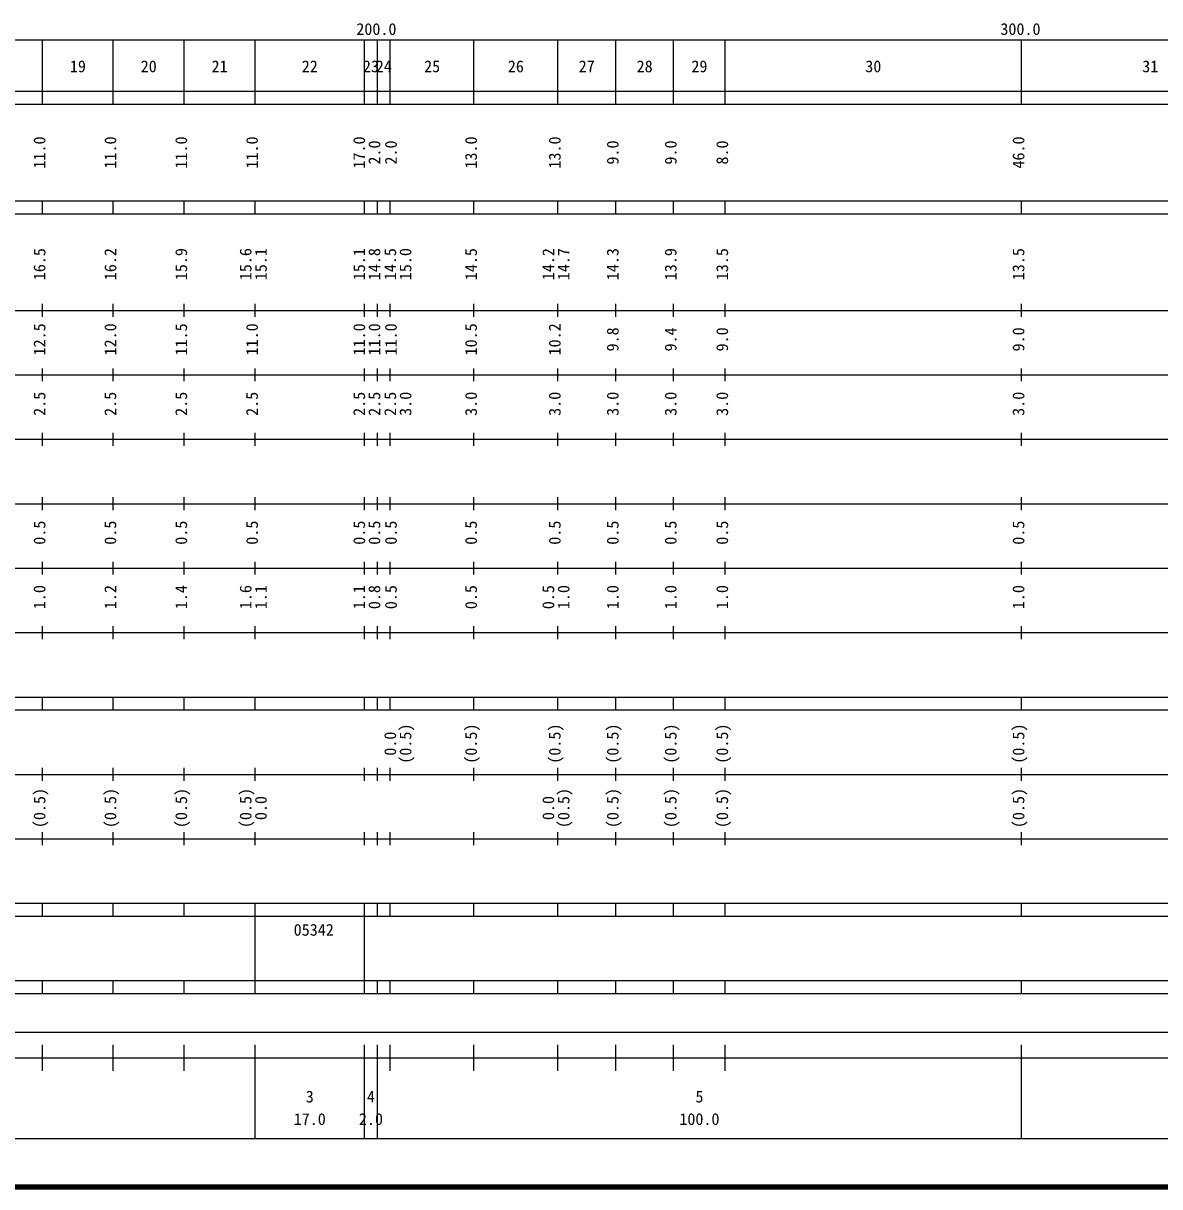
# Model space of a CAD drawing. Units: millimetres on the paper, enlarged 1000 times. Extents: x 40000 to 680000, y 20000 to 380000.
# Drawn here: x 213016 to 389472, y 20000 to 200558 of the extents above; entities that cross this region are included whole.
import ezdxf
from ezdxf.enums import TextEntityAlignment as Align

# ---------------------------------------------------------------- set-up
doc = ezdxf.new("R2010")
doc.units = ezdxf.units.MM
doc.header["$LTSCALE"] = 1000
doc.layers.add('M-TTL', color=2, linetype='Continuous', lineweight=140)
doc.layers.add('M-TTL-BAND', color=7, linetype='Continuous', lineweight=25)
doc.styles.add('ＭＳ ゴシック', font='')
doc.styles.get('ＭＳ ゴシック').set_extended_font_data('MS Gothic')

msp = doc.modelspace()

# ---------------------------------------------------------------- linework, layer by layer
at = {"layer": 'M-TTL'}
msp.add_line((40000, 20000), (680000, 20000), dxfattribs=at)
at = {"layer": 'M-TTL-BAND'}
for p, q in [((68000, 198000), (579000, 198000)), ((216000, 188000), (216000, 198000)), ((227000, 188000), (227000, 198000)), ((238000, 188000), (238000, 198000)), ((249000, 188000), (249000, 198000)), ((266000, 188000), (266000, 198000)), ((268000, 188000), (268000, 198000)), ((270000, 188000), (270000, 198000)), ((283000, 188000), (283000, 198000)), ((296000, 188000), (296000, 198000)), ((305000, 188000), (305000, 198000)), ((314000, 188000), (314000, 198000)), ((322000, 188000), (322000, 198000)), ((368000, 188000), (368000, 198000)), ((40000, 190000), (579000, 190000)), ((40000, 188000), (579000, 188000)), ((40000, 173000), (579000, 173000)), ((216000, 171000), (216000, 173000)), ((227000, 171000), (227000, 173000)), ((238000, 171000), (238000, 173000)), ((249000, 171000), (249000, 173000)), ((266000, 171000), (266000, 173000)), ((268000, 171000), (268000, 173000)), ((270000, 171000), (270000, 173000)), ((283000, 171000), (283000, 173000)), ((296000, 171000), (296000, 173000)), ((305000, 171000), (305000, 173000)), ((314000, 171000), (314000, 173000)), ((322000, 171000), (322000, 173000)), ((368000, 171000), (368000, 173000)), ((40000, 171000), (579000, 171000)), ((40000, 156000), (579000, 156000)), ((216000, 155000), (216000, 157000)), ((227000, 155000), (227000, 157000)), ((238000, 155000), (238000, 157000)), ((249000, 155000), (249000, 157000)), ((266000, 155000), (266000, 157000)), ((268000, 155000), (268000, 157000)), ((270000, 155000), (270000, 157000)), ((283000, 155000), (283000, 157000)), ((296000, 155000), (296000, 157000)), ((305000, 155000), (305000, 157000)), ((314000, 155000), (314000, 157000)), ((322000, 155000), (322000, 157000)), ((368000, 155000), (368000, 157000)), ((216000, 145000), (216000, 147000)), ((227000, 145000), (227000, 147000)), ((238000, 145000), (238000, 147000)), ((249000, 145000), (249000, 147000)), ((266000, 145000), (266000, 147000)), ((268000, 145000), (268000, 147000)), ((270000, 145000), (270000, 147000)), ((283000, 145000), (283000, 147000)), ((296000, 145000), (296000, 147000)), ((305000, 145000), (305000, 147000)), ((314000, 145000), (314000, 147000)), ((322000, 145000), (322000, 147000)), ((368000, 145000), (368000, 147000)), ((46000, 146000), (579000, 146000)), ((52000, 136000), (579000, 136000)), ((216000, 135000), (216000, 137000)), ((227000, 135000), (227000, 137000)), ((238000, 135000), (238000, 137000)), ((249000, 135000), (249000, 137000)), ((266000, 135000), (266000, 137000)), ((268000, 135000), (268000, 137000)), ((270000, 135000), (270000, 137000)), ((283000, 135000), (283000, 137000)), ((296000, 135000), (296000, 137000)), ((305000, 135000), (305000, 137000)), ((314000, 135000), (314000, 137000)), ((322000, 135000), (322000, 137000)), ((368000, 135000), (368000, 137000)), ((216000, 125000), (216000, 127000)), ((227000, 125000), (227000, 127000)), ((238000, 125000), (238000, 127000)), ((249000, 125000), (249000, 127000)), ((266000, 125000), (266000, 127000)), ((268000, 125000), (268000, 127000)), ((270000, 125000), (270000, 127000)), ((283000, 125000), (283000, 127000)), ((296000, 125000), (296000, 127000)), ((305000, 125000), (305000, 127000)), ((314000, 125000), (314000, 127000)), ((322000, 125000), (322000, 127000)), ((368000, 125000), (368000, 127000)), ((46000, 126000), (579000, 126000)), ((52000, 116000), (579000, 116000)), ((216000, 115000), (216000, 117000)), ((227000, 115000), (227000, 117000)), ((238000, 115000), (238000, 117000)), ((249000, 115000), (249000, 117000)), ((266000, 115000), (266000, 117000)), ((268000, 115000), (268000, 117000)), ((270000, 115000), (270000, 117000)), ((283000, 115000), (283000, 117000)), ((296000, 115000), (296000, 117000)), ((305000, 115000), (305000, 117000)), ((314000, 115000), (314000, 117000)), ((322000, 115000), (322000, 117000)), ((368000, 115000), (368000, 117000)), ((216000, 105000), (216000, 107000)), ((227000, 105000), (227000, 107000)), ((238000, 105000), (238000, 107000)), ((249000, 105000), (249000, 107000)), ((266000, 105000), (266000, 107000)), ((268000, 105000), (268000, 107000)), ((270000, 105000), (270000, 107000)), ((283000, 105000), (283000, 107000)), ((296000, 105000), (296000, 107000)), ((305000, 105000), (305000, 107000)), ((314000, 105000), (314000, 107000)), ((322000, 105000), (322000, 107000)), ((368000, 105000), (368000, 107000)), ((46000, 106000), (579000, 106000)), ((40000, 96000), (579000, 96000)), ((216000, 94000), (216000, 96000)), ((227000, 94000), (227000, 96000)), ((238000, 94000), (238000, 96000)), ((249000, 94000), (249000, 96000)), ((266000, 94000), (266000, 96000)), ((268000, 94000), (268000, 96000)), ((270000, 94000), (270000, 96000)), ((283000, 94000), (283000, 96000)), ((296000, 94000), (296000, 96000)), ((305000, 94000), (305000, 96000)), ((314000, 94000), (314000, 96000)), ((322000, 94000), (322000, 96000)), ((368000, 94000), (368000, 96000)), ((40000, 94000), (579000, 94000)), ((216000, 83000), (216000, 85000)), ((227000, 83000), (227000, 85000)), ((238000, 83000), (238000, 85000)), ((249000, 83000), (249000, 85000)), ((266000, 83000), (266000, 85000)), ((268000, 83000), (268000, 85000)), ((270000, 83000), (270000, 85000)), ((283000, 83000), (283000, 85000)), ((296000, 83000), (296000, 85000)), ((305000, 83000), (305000, 85000)), ((314000, 83000), (314000, 85000)), ((322000, 83000), (322000, 85000)), ((368000, 83000), (368000, 85000)), ((49000, 84000), (579000, 84000)), ((216000, 73000), (216000, 75000)), ((227000, 73000), (227000, 75000)), ((238000, 73000), (238000, 75000)), ((249000, 73000), (249000, 75000)), ((266000, 73000), (266000, 75000)), ((268000, 73000), (268000, 75000)), ((270000, 73000), (270000, 75000)), ((283000, 73000), (283000, 75000)), ((296000, 73000), (296000, 75000)), ((305000, 73000), (305000, 75000)), ((314000, 73000), (314000, 75000)), ((322000, 73000), (322000, 75000)), ((368000, 73000), (368000, 75000)), ((40000, 74000), (579000, 74000)), ((40000, 64000), (579000, 64000)), ((216000, 62000), (216000, 64000)), ((227000, 62000), (227000, 64000)), ((238000, 62000), (238000, 64000)), ((249000, 62000), (249000, 64000)), ((266000, 62000), (266000, 64000)), ((268000, 62000), (268000, 64000)), ((270000, 62000), (270000, 64000)), ((283000, 62000), (283000, 64000)), ((296000, 62000), (296000, 64000)), ((305000, 62000), (305000, 64000)), ((314000, 62000), (314000, 64000)), ((322000, 62000), (322000, 64000)), ((368000, 62000), (368000, 64000)), ((40000, 62000), (579000, 62000)), ((249000, 52000), (249000, 62000)), ((266000, 52000), (266000, 62000)), ((40000, 52000), (579000, 52000)), ((216000, 50000), (216000, 52000)), ((227000, 50000), (227000, 52000)), ((238000, 50000), (238000, 52000)), ((249000, 50000), (249000, 52000)), ((266000, 50000), (266000, 52000)), ((268000, 50000), (268000, 52000)), ((270000, 50000), (270000, 52000)), ((283000, 50000), (283000, 52000)), ((296000, 50000), (296000, 52000)), ((305000, 50000), (305000, 52000)), ((314000, 50000), (314000, 52000)), ((322000, 50000), (322000, 52000)), ((368000, 50000), (368000, 52000)), ((40000, 50000), (579000, 50000)), ((71000, 44000), (515000, 44000)), ((216000, 38000), (216000, 42000)), ((227000, 38000), (227000, 42000)), ((238000, 38000), (238000, 42000)), ((249000, 27500), (249000, 42000)), ((266000, 27500), (266000, 42000)), ((268000, 27500), (268000, 42000)), ((270000, 38000), (270000, 42000)), ((283000, 38000), (283000, 42000)), ((296000, 38000), (296000, 42000)), ((305000, 38000), (305000, 42000)), ((314000, 38000), (314000, 42000)), ((322000, 38000), (322000, 42000)), ((368000, 27500), (368000, 42000)), ((40000, 40000), (579000, 40000)), ((68000, 27500), (579000, 27500))]:
    msp.add_line(p, q, dxfattribs=at)

# ---------------------------------------------------------------- texts
at = {"layer": 'M-TTL-BAND', "style": 'ＭＳ ゴシック'}
for s, p in [('200.0', (267844, 198195)), ('300.0', (367844, 198195)), ('19', (221500, 192405)), ('20', (232500, 192405)), ('21', (243500, 192405)), ('22', (257500, 192405)), ('23', (267000, 192405)), ('24', (269000, 192405)), ('25', (276500, 192405)), ('26', (289500, 192405)), ('27', (300500, 192405)), ('28', (309500, 192405)), ('29', (318000, 192405)), ('30', (345000, 192405)), ('31', (388000, 192405)), ('3', (257500, 32523)), ('4', (267000, 32523)), ('5', (318000, 32523)), ('17.0', (257500, 29033)), ('2.0', (267000, 29033)), ('100.0', (318000, 29033))]:
    msp.add_text(s, height=1833, dxfattribs=at).set_placement(p, align=Align.BOTTOM_CENTER)
for s, p in [('11.0', (217000, 180500)), ('11.0', (228000, 180500)), ('11.0', (239000, 180500)), ('11.0', (250000, 180500)), ('17.0', (266635, 180500)), ('13.0', (284000, 180500)), ('13.0', (297000, 180500)), ('46.0', (369000, 180500)), ('2.0', (269000, 180500)), ('2.0', (271560, 180500)), ('9.0', (306000, 180500)), ('9.0', (315000, 180500)), ('8.0', (323000, 180500)), ('16.5', (217000, 163174)), ('16.2', (228000, 163174)), ('15.9', (239000, 163174)), ('15.6', (249000, 163174)), ('15.1', (251370, 163174)), ('15.1', (266635, 163174)), ('14.8', (269000, 163174)), ('14.5', (271454, 163174)), ('15.0', (273824, 163174)), ('14.5', (284000, 163174)), ('14.2', (296000, 163174)), ('14.7', (298370, 163174)), ('14.3', (306000, 163174)), ('13.9', (315000, 163174)), ('13.5', (323000, 163174)), ('13.5', (369000, 163174)), ('12.5', (217000, 151500)), ('12.0', (228000, 151500)), ('11.5', (239000, 151500)), ('11.0', (250000, 151500)), ('11.0', (266635, 151500)), ('11.0', (269000, 151500)), ('11.0', (271560, 151500)), ('10.5', (284000, 151500)), ('10.2', (297000, 151500)), ('9.8', (306000, 151500)), ('9.4', (315000, 151500)), ('9.0', (323000, 151500)), ('9.0', (369000, 151500)), ('2.5', (217000, 141500)), ('2.5', (228000, 141500)), ('2.5', (239000, 141500)), ('2.5', (250000, 141500)), ('2.5', (266635, 141500)), ('2.5', (269000, 141500)), ('2.5', (271454, 141500)), ('3.0', (273824, 141500)), ('3.0', (284000, 141500)), ('3.0', (297000, 141500)), ('3.0', (306000, 141500)), ('3.0', (315000, 141500)), ('3.0', (323000, 141500)), ('3.0', (369000, 141500)), ('0.5', (217000, 121500)), ('0.5', (228000, 121500)), ('0.5', (239000, 121500)), ('0.5', (250000, 121500)), ('0.5', (266635, 121500)), ('0.5', (269000, 121500)), ('0.5', (271560, 121500)), ('0.5', (284000, 121500)), ('0.5', (297000, 121500)), ('0.5', (306000, 121500)), ('0.5', (315000, 121500)), ('0.5', (323000, 121500)), ('0.5', (369000, 121500)), ('1.0', (217000, 111500)), ('1.2', (228000, 111500)), ('1.4', (239000, 111500)), ('1.6', (249000, 111500)), ('1.1', (251370, 111500)), ('1.1', (266635, 111500)), ('0.8', (269000, 111500)), ('0.5', (271560, 111500)), ('0.5', (284000, 111500)), ('0.5', (296000, 111500)), ('1.0', (298370, 111500)), ('1.0', (306000, 111500)), ('1.0', (315000, 111500)), ('1.0', (323000, 111500)), ('1.0', (369000, 111500)), ('0.0', (271454, 88764)), ('(0.5)', (273824, 88764)), ('(0.5)', (284000, 88764)), ('(0.5)', (297000, 88764)), ('(0.5)', (306000, 88764)), ('(0.5)', (315000, 88764)), ('(0.5)', (323000, 88764)), ('(0.5)', (369000, 88764)), ('(0.5)', (217000, 78764)), ('(0.5)', (228000, 78764)), ('(0.5)', (239000, 78764)), ('(0.5)', (249000, 78764)), ('(0.5)', (298370, 78764)), ('(0.5)', (306000, 78764)), ('(0.5)', (315000, 78764)), ('(0.5)', (323000, 78764)), ('(0.5)', (369000, 78764)), ('0.0', (251370, 78764)), ('0.0', (296000, 78764))]:
    msp.add_text(s, height=1833, rotation=90, dxfattribs=at).set_placement(p, align=Align.BOTTOM_CENTER)
msp.add_text('05342', height=1833, dxfattribs=at).set_placement((255000, 58405), align=Align.BOTTOM_LEFT)

doc.saveas('drawing.dxf')
